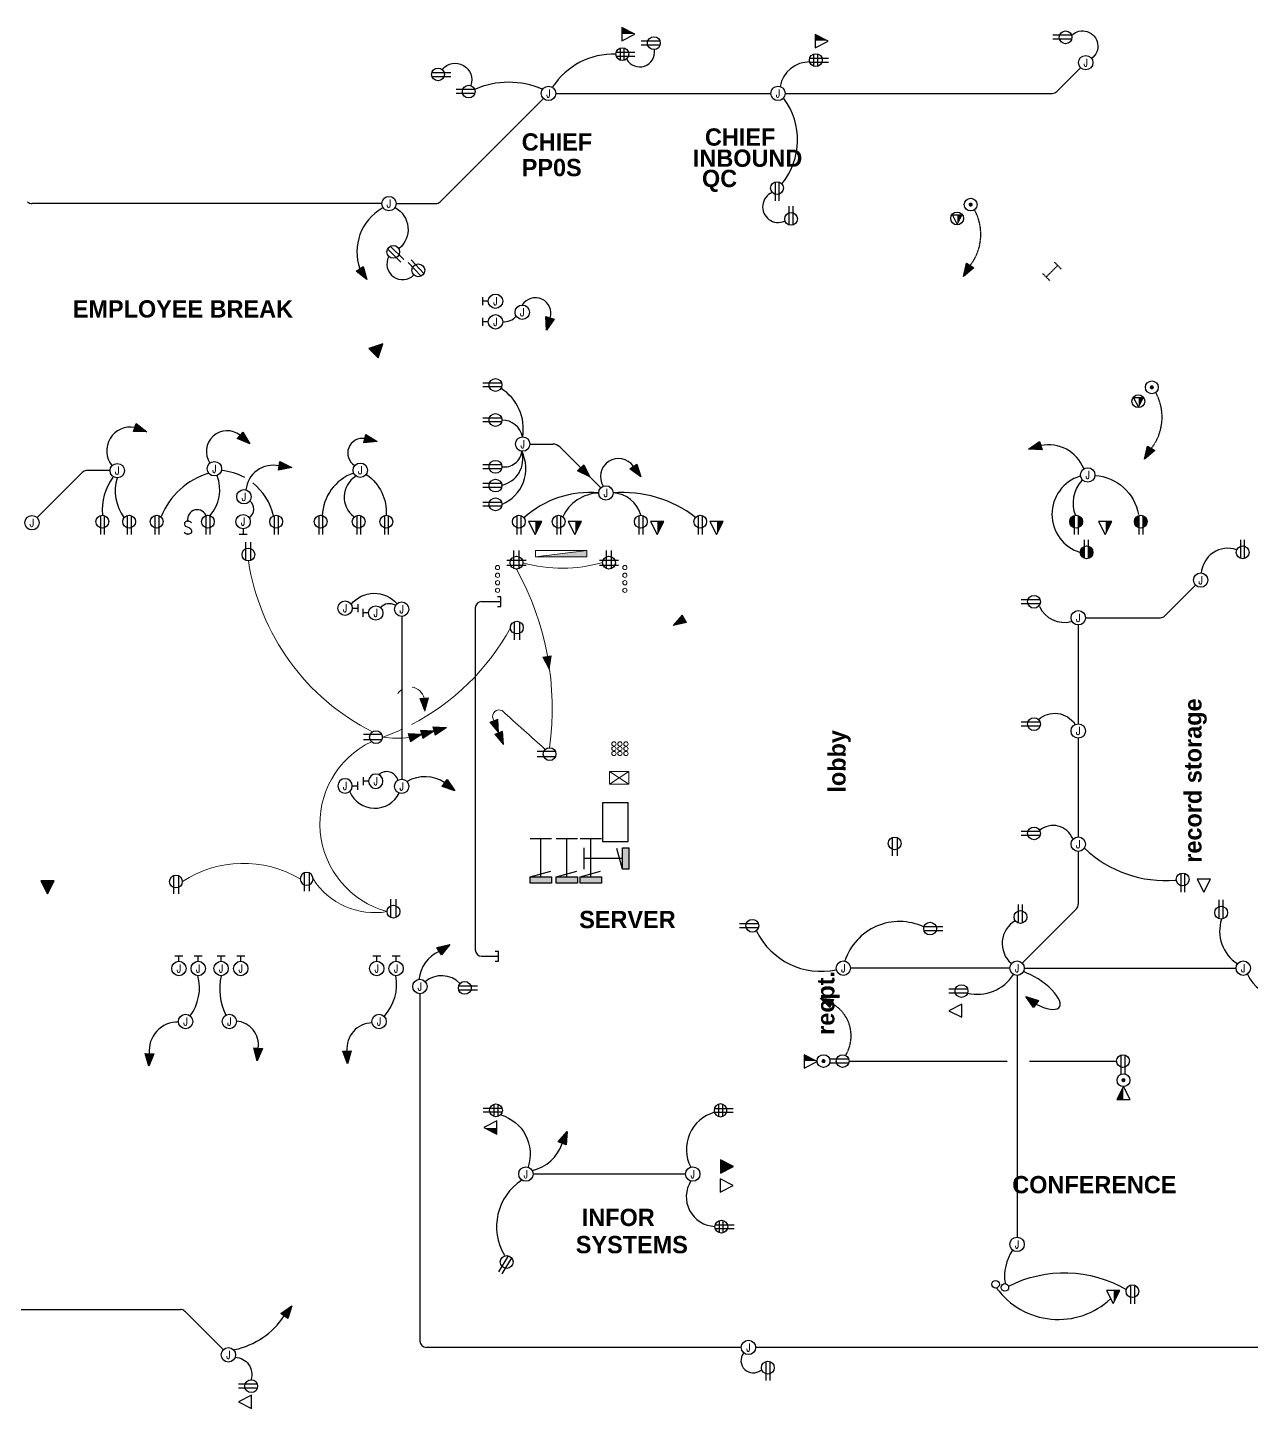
# Model space of a CAD drawing. Header units: inches. Extents: x 100 to 3150, y -1522 to 1528.
# Drawn here: x 932 to 2079, y 234 to 1528 of the extents above; entities that cross this region are included whole.
import ezdxf
from ezdxf.enums import TextEntityAlignment as Align

# ---------------------------------------------------------------- set-up
doc = ezdxf.new("R2010")
doc.units = ezdxf.units.IN
doc.header["$MEASUREMENT"] = 0
doc.linetypes.add('DASHED', pattern=[0.75, 0.5, -0.25])
for name, color, linetype, lineweight in [('E-COMM-CNTR', 4, 'Continuous', 25), ('E-COMM-EXST', 4, 'Continuous', 25), ('E-COMM-NEWW', 2, 'Continuous', 25), ('E-JBOX-TEXT', 33, 'Continuous', 25), ('E-LITE-CIRC-NEWW', 1, 'Continuous', 25), ('E-POWR-CIRC-EXST', 4, 'Continuous', 15), ('E-POWR-CIRC-NEWW', 10, 'Continuous', 30), ('E-POWR-DEVC-EXST', 4, 'Continuous', 25), ('E-POWR-DEVC-NEWW', 3, 'Continuous', 25), ('E-POWR-JBOX-NEWW', 5, 'Continuous', 25), ('E-POWR-PANL-EXST', 4, 'Continuous', 20), ('E-POWR-PANL-NEWW', 2, 'Continuous', 25), ('E-POWR-RECP-CNTR', 4, 'Continuous', 25), ('E-POWR-RECP-EXST', 4, 'Continuous', 25), ('E-POWR-RECP-NEWW', 6, 'Continuous', 25), ('E-POWR-SWCH-NEWW', 30, 'Continuous', 25)]:
    doc.layers.add(name, color=color, linetype=linetype, lineweight=lineweight)
doc.layers.add('E-POWR-CIRC-DASH-NEWW', color=10, linetype='DASHED')
doc.layers.add('SMLTENAN', color=8, linetype='Continuous')
doc.styles.add('Hand', font='cityb___.ttf')
doc.styles.get("Standard").update_dxf_attribs({"font": 'simplex.shx'})

# ---------------------------------------------------------------- blocks, each defined once
blk = doc.blocks.new('pwr-TDO01')
blk.add_lwpolyline([(0, 0), (0.064, 0.127), (-0.065, 0.127), (0, 0)])
at = {"layer": 'E-COMM-CNTR'}
blk.add_solid([(0.003, 0.127), (0.003, 0.006), (0.003, 0.127), (0.064, 0.127)], dxfattribs=at)
blk = doc.blocks.new('pwr-out2')
for p, q in [((-0.019, 0.184), (-0.019, 0)), ((0.019, 0.184), (0.019, 0))]:
    blk.add_line(p, q)
blk.add_circle((0, 0.124), 0.0625)
blk = doc.blocks.new('one-dot1')
blk.add_circle((-0.037, 0), 0.0371)
blk = doc.blocks.new('pwr-out4')
for p, q in [((-0.019, 0.064), (-0.019, 0)), ((0.019, 0.064), (0.019, 0))]:
    blk.add_line(p, q)
blk.add_circle((0, 0.124), 0.0625)
at = {"layer": 'E-POWR-RECP-CNTR'}
for p, q in [((-0.06, 0.143), (0.06, 0.143)), ((-0.019, 0.184), (-0.019, 0.064)), ((0.019, 0.184), (0.019, 0.064)), ((-0.06, 0.105), (0.06, 0.105))]:
    blk.add_line(p, q, dxfattribs=at)
blk = doc.blocks.new('pwr-Dat01')
blk.add_lwpolyline([(0, 0), (0.064, 0.127), (-0.065, 0.127), (0, 0)])
blk = doc.blocks.new('_2PLEX')
for p, q in [((-2.4, 17.1), (-2.4, 0)), ((2.4, 17.1), (2.4, 0))]:
    blk.add_line(p, q)
blk.add_circle((0, 11.6), 6)
blk = doc.blocks.new('pwr-Tel01')
blk.add_lwpolyline([(0, 0), (0.064, 0.127), (-0.065, 0.127), (0, 0)])
blk.add_solid([(-0.065, 0.127), (0, 0), (0.064, 0.127)])
blk = doc.blocks.new('pwr-COR02')
at = {"const_width": 0.0194}
blk.add_lwpolyline([(-0.01, 0, 1), (0.01, 0, 1)], format="xyb", close=True, dxfattribs=at)
blk.add_circle((0, 0), 0.0625)
blk = doc.blocks.new('Ltg-Jbx02')
for p, q in [((0.039, 0), (-0.039, 0)), ((0, 0.054), (0, 0))]:
    blk.add_line(p, q)
blk.add_circle((0, 0.124), 0.0703)
at = {"layer": 'E-JBOX-TEXT', "width": 0.8}
blk.add_attdef('J', text='', height=0.0781, dxfattribs=at).set_placement((0, 0.124), align=Align.MIDDLE)
blk = doc.blocks.new('Ltg-Ckt22')
for p, q in [((0, 0.042), (0.125, 0)), ((0, -0.042), (0, 0.042)), ((0.125, 0), (0, -0.042)), ((0.125, 0.042), (0.25, 0)), ((0.125, -0.042), (0.125, 0.042)), ((0.25, 0), (0.125, -0.042)), ((0.25, -0.042), (0.25, 0.042)), ((0.25, 0.042), (0.375, 0)), ((0.375, 0), (0.25, -0.042))]:
    blk.add_line(p, q)
for points in [[(0.125, 0), (0, 0.042), (0, -0.042)], [(0.25, 0), (0.125, 0.042), (0.125, -0.042)], [(0.375, 0), (0.25, 0.042), (0.25, -0.042)]]:
    blk.add_solid(points)
blk = doc.blocks.new('_JBOX')
blk.add_circle((0, 0), 0.0703)
at = {"layer": 'E-JBOX-TEXT', "width": 0.8}
blk.add_text('J', height=0.0781, dxfattribs=at).set_placement((0, 0), align=Align.MIDDLE)
blk = doc.blocks.new('Ltg-Ckt20')
for p, q in [((0, 0.042), (0.125, 0)), ((0, -0.042), (0, 0.042)), ((0.125, 0), (0, -0.042))]:
    blk.add_line(p, q)
blk.add_solid([(0.125, 0), (0, 0.042), (0, -0.042)])
blk = doc.blocks.new('AH')
for p, q in [((0, 0), (6, 2)), ((6, -2), (0, 0)), ((6, 2), (6, -2))]:
    blk.add_line(p, q)
blk.add_solid([(0, 0), (6, -2), (6, 2)])
blk = doc.blocks.new('pwr-swt01')
at = {"flags": 128}
blk.add_lwpolyline([(0.034, 0.108), (0.025, 0.12), (0.01, 0.126), (-0.009, 0.126), (-0.023, 0.12), (-0.033, 0.108), (-0.033, 0.096), (-0.028, 0.084), (-0.023, 0.078), (-0.014, 0.072), (0.015, 0.06), (0.025, 0.054), (0.03, 0.048), (0.034, 0.036), (0.034, 0.018), (0.025, 0.006), (0.01, 0), (-0.009, 0), (-0.023, 0.006), (-0.033, 0.018), (-0.033, 0.018)], dxfattribs=at)
for p in [(0.001, 0.126), (0.001, 0)]:
    blk.add_point(p)
blk = doc.blocks.new('pwr-pnl04')
blk.add_line((0, 0), (48, 6))
blk.add_lwpolyline([(0, 0), (48, 0), (48, 6), (0, 6)], close=True)
blk.add_solid([(48, 6), (0, 0), (48, 6), (48, 0)])
blk = doc.blocks.new('_4PLEX')
at = {"linetype": 'Continuous'}
for p, q in [((9, 14), (-9, 14)), ((9, 9.2), (-9, 9.2))]:
    blk.add_line(p, q, dxfattribs=at)
for p, q in [((-2.4, 17.1), (-2.4, 0)), ((2.4, 17.1), (2.4, 0))]:
    blk.add_line(p, q)
blk.add_circle((0, 11.6), 6)
blk = doc.blocks.new('pwr-TDO03')
blk.add_lwpolyline([(0.001, -0.058), (0.046, 0.033), (-0.046, 0.033), (0.001, -0.058)])
blk.add_circle((0, 0), 0.0625)
at = {"layer": 'E-COMM-CNTR'}
blk.add_solid([(0.003, 0.033), (0.003, -0.053), (0.003, 0.033), (0.046, 0.033)], dxfattribs=at)
blk = doc.blocks.new('pwr-pnl01')
blk.add_lwpolyline([(0, 6), (20, 6), (20, 0), (0, 0), (0, 6), (19.3, 11.2)])
blk.add_solid([(0, 6), (0, 0), (20, 6), (20, 0)])
at = {"layer": 'DEFPOINTS'}
for p, q in [((0, 42), (20, 42)), ((10, 6), (10, 42))]:
    blk.add_line(p, q, dxfattribs=at)
blk = doc.blocks.new('*X23')
at = {"color": 0}
for p, q in [((3.115, 8.402), (3.115, 8.519)), ((3.12, 8.405), (3.12, 8.517)), ((3.125, 8.407), (3.125, 8.514)), ((3.13, 8.411), (3.13, 8.511)), ((3.135, 8.415), (3.135, 8.506)), ((3.14, 8.42), (3.14, 8.501)), ((3.145, 8.427), (3.145, 8.495)), ((3.15, 8.436), (3.15, 8.485))]:
    blk.add_line(p, q, dxfattribs=at)
blk = doc.blocks.new('pwr-out14')
for p, q in [((-0.019, 0.064), (-0.019, 0)), ((0.019, 0.064), (0.019, 0))]:
    blk.add_line(p, q)
blk.add_circle((0, 0.124), 0.0625)
at = {"layer": 'E-POWR-RECP-CNTR'}
for p, q in [((-0.019, 0.184), (-0.019, 0.064)), ((0.019, 0.184), (0.019, 0.064))]:
    blk.add_line(p, q, dxfattribs=at)
at = {"layer": 'E-POWR-RECP-CNTR', "xscale": -1}
blk.add_blockref('*X23', (3.092, -8.337), dxfattribs=at)
at = {"layer": 'E-POWR-RECP-CNTR'}
blk.add_blockref('*X23', (-3.092, -8.337), dxfattribs=at)
blk = doc.blocks.new('one-bkt2')
blk.add_lwpolyline([(0.032, 0.047), (0, 0.047), (0, -0.047), (0.032, -0.047)])

msp = doc.modelspace()

# ---------------------------------------------------------------- linework, layer by layer
at = {"layer": 'E-POWR-CIRC-DASH-NEWW'}
for p, q in [((1894.4, 1308.6), (1901, 1302)), ((1883.6, 1297.8), (1890.2, 1291.2)), ((1886.9, 1294.5), (1897.7, 1305.3)), ((1702, 559.6), (1850.6, 559.6)), ((1871.2, 559.6), (1952.9, 559.6))]:
    msp.add_line(p, q, dxfattribs=at)
for centre, radius, start, end in [((1777.9, 1334.5), 47.7, 322.2274, 28.5473), ((1947.9, 1163.2), 47.7, 322.2274, 28.5473), ((1669.5, 583.2), 34.5, 328.4788, 61.7653)]:
    msp.add_arc(centre, radius, start, end, dxfattribs=at)
at = {"layer": 'E-POWR-CIRC-EXST'}
msp.add_line((1368.2, 880.4, 0), (1378, 856.3), dxfattribs=at)
for centre, radius, start, end in [((1352.8, 1061.3, 0), 216.5, 188.7211, 243.1527), ((1433.1, 1158.4, 0), 136.8, 254.3417, 286.0368), ((1152.8, 890.2, 0), 270.9, 352.1674, 28.7958), ((1190.3, 1071.4, 0), 221.1, 297.3022, 331.4682), ((1290.3, 896.6), 13.6, 124.1065, 147.4293), ((1290.3, 896.6), 13.6, 13.431, 81.7511), ((1373.8, 882.7, 0), 6.08, 60.5678, 202.2882), ((2979.7, 2631.4, 0), 2368.2, 227.4042, 228.7173), ((1190.3, 1071.4, 0), 221.1, 289.5803, 294.7102), ((1291.1, 782.1, 0), 85.3, 115.671, 254.868), ((1278.3, 950.2, 0), 88.1, 260.9008, 277.3891), ((1134.2, 639.7, 0), 105.2, 59.5925, 123.0574), ((1257.3, 767.4, 0), 68.7, 212.5738, 279.6409)]:
    msp.add_arc(centre, radius, start, end, dxfattribs=at)
at = {"layer": 'E-POWR-CIRC-NEWW'}
for p, q in [((1919.2, 1490.6), (1896.9, 1468.3)), ((1426.9, 1466.6), (1628.6, 1466.6)), ((1642.1, 1466.6), (1892.6, 1466.6)), ((1415.4, 1461.8), (1318.7, 1365.1)), ((1263.9, 1363.3), (935.9, 1363.3)), ((1277.4, 1363.3), (1314.4, 1363.3)), ((1402.7, 1137.9), (1424.4, 1137.9)), ((1469.2, 1096.8), (1430.8, 1135.2)), ((940.6, 1069), (982.8, 1111.2)), ((1009.1, 1113), (987, 1113)), ((2027, 1005.6), (1998.3, 976.9)), ((1351.5, 984.3), (1351.5, 663.9)), ((1357.5, 990.3), (1375.4, 990.3)), ((1282.5, 976.5), (1282.5, 824.3)), ((1923.8, 975.1), (1994, 975.1)), ((1917, 968.4), (1917, 875.8)), ((1917, 862.3), (1917, 769.7)), ((1917, 756.2), (1917, 706.6)), ((1864.4, 651.5), (1915.3, 702.4)), ((1357.5, 657.9), (1373.4, 657.9)), ((1852.9, 646.7), (1703.5, 646.7)), ((1859.6, 640), (1859.6, 394.6)), ((1866.4, 646.7), (2065, 646.7)), ((1299.6, 622.7), (1299.6, 297.2)), ((1548.7, 453.7), (1405.8, 453.7)), ((714.8, 326.8), (1075, 326.8)), ((1115.3, 289.1), (1079.3, 325.1)), ((1601, 291.2), (1305.6, 291.2)), ((2100.9, 291.2), (1614.5, 291.2))]:
    msp.add_line(p, q, dxfattribs=at)
for points in [[(1910.9, 1521, -1.080039), (1929.5, 1499.3, -1.025367)], [(1483.4, 1503.3, 0.263375), (1424.1, 1472.6, 0.263375)], [(1493.6, 1498.4, 0.821146), (1519.6, 1507.3, 0.821146)], [(1665.2, 1496.1, 0.365413), (1637.4, 1473.2, 0.365413)], [(1414.4, 1470.5, 0.208754), (1350.9, 1470.3, 0.220589)], [(1639, 1381.8, 0.34314), (1641, 1461.8, 0.34314)], [(1629.9, 1373.7, 1.010214), (1641.6, 1346.9, 1.010214)], [(1276.3, 1359.6, -0.528604), (1280.1, 1321.1, -0.528604)], [(1270.4, 1313.6, 0.871784), (1294, 1296.5, 0.871784)], [(1135.3, 1106.5, 0.105267), (1113.6, 1113)], [(1011.7, 1106.9, 0.188875), (1002, 1071.4, 0.033544)], [(1015.8, 1106.1, 0.243438), (1022.1, 1069.2, 0.243438)], [(1101.7, 1110.5, 0.232401), (1057, 1069.9, 0.232401)], [(1102.7, 1070.6, 0.286478), (1109.4, 1108.2, 0.286478)], [(1162.2, 1070.6, 0.172868), (1142.8, 1101.5, 0.172868)], [(1237.3, 1110.8, 0.30598), (1208, 1070.6, 0.30598)], [(1239.2, 1107.6, 0.521086), (1237.6, 1070, 0.521086)], [(1249.9, 1109.2, -0.259414), (1267.9, 1071.3, -0.259414)], [(1920.3, 1103.8, 0.287027), (1914.3, 1070.9, 0.287027)], [(1932.7, 1108.6, -0.346837), (1973.4, 1071.8, -0.346837)], [(2065.4, 1038.8, 0.50124), (2032.4, 1016.7, 0.50124)], [(1235, 987.7, -0.464921), (1278, 988.4, -0.464921)], [(1276.7, 986.9, 0.344885), (1262.7, 984.6, 0.344885)], [(1880.6, 985.6, 0.358179), (1910.5, 971.5, 0.358179)], [(1879.7, 879.8, -0.453379), (1913.9, 875.5, -0.453379)], [(1278.9, 822.9, 0.568093), (1261.1, 828, 0.568093)], [(1233.8, 812, 0.632342), (1280.2, 810.6, 0.632342)], [(1911.8, 768.1, 0.505997), (1880.6, 775.8, 0.505997)], [(1922.9, 759.1, 0.214857), (2008.1, 729.2, 0.214857)], [(1772, 685.4, 0.447476), (1698.1, 653.5, 0.447476)], [(1857.9, 691, 0.518607), (1854.1, 651.3, 0.518607)], [(2051.3, 692.7, 0.336858), (2066.2, 650.8, 0.336858)], [(1615.4, 681.3, 0.34363), (1689.9, 645.2, 0.35309)], [(1337.2, 632.3, 0.396764), (1304.6, 633.9, 0.39719)], [(1813, 623.3, 0.31889), (1856.3, 640.9, 0.31889)], [(2075.8, 641.2, 0.31881), (2105.7, 621.2, 0.31881)], [(1375.5, 509.1, -0.428834), (1401, 460.4, -0.428406)], [(1575.9, 511.6, 0.476189), (1553.6, 460.2, 0.476189)], [(1395.2, 447.9, 0.407554), (1379, 377.6, 0.417081)], [(1553.8, 447.3, 0.582147), (1576.1, 404.7, 0.582147)], [(1855.4, 382.3, 0.18372), (1848.3, 351.3, 0.18372)], [(1851.8, 348.7, -0.254844), (1962, 345.5, -0.259027)], [(1840.4, 346.9, 0.451481), (1947.3, 336.8, 0.622221)], [(1603, 285.7, 0.890261), (1619.3, 270, 0.890261)], [(1126.5, 282, -0.485487), (1141.4, 261.2, -0.485487)]]:
    msp.add_lwpolyline(points, format="xyb", dxfattribs=at)
at = {"layer": 'E-POWR-CIRC-NEWW', "elevation": 0}
for points in [[(1320.7, 1489.4, -0.821338), (1347.5, 1474.2, -0.821338)], [(1099.5, 1069.9, 0.943503), (1081.8, 1065.7, 1.871641)]]:
    msp.add_lwpolyline(points, format="xyb", dxfattribs=at)
at = {"layer": 'E-POWR-CIRC-NEWW'}
for centre, radius, start, end in [((1892.6, 1472.6), 6, 270, 315), ((935.9, 1369.3), 6, 225, 270), ((1287.9, 1317.9), 47.4, 120.1461, 199.3879), ((1314.4, 1369.3), 6, 270, 315), ((1407.9, 1260.6), 14.5, 342.2672, 148.0833), ((1378.1, 1268.2), 15.7, 266.6981, 318.8459), ((1351.4, 1152), 45.2, 350.583, 57.6448), ((1028.1, 1131.6), 22.2, 79.0621, 218.685), ((1376.6, 1140.7), 19.7, 11.3062, 90.453), ((1118.9, 1130.9), 19.5, 51.5688, 213.7086), ((1245.6, 1129.5), 13.7, 80.1166, 237.7915), ((1370.5, 1124.3), 25.7, 282.6201, 15.4285), ((1378.8, 1133), 16.5, 261.6852, 353.6986), ((1362.7, 1115), 36.3, 292.231, 26.3949), ((1424.4, 1128.9), 9, 45, 90), ((1889, 1101.3), 35.9, 22.5529, 101.4496), ((1162, 1092.4), 25.7, 77.3368, 174.2883), ((1485.8, 1107.5), 16.9, 34.0747, 212.5367), ((987, 1107), 6, 90, 135), ((1929.6, 1072.1), 37.3, 107.1116, 253.1981), ((1458.6, 1001), 91.5, 84.6128, 132.1993), ((1468.4, 1053.6), 38.4, 91.8082, 155.1698), ((1490.4, 982.6), 109.9, 52.0015, 95.0368), ((1479.8, 1064.3), 27.8, 14.4385, 88.16), ((1134, 1077.1), 9.8, 303.7028, 50.9477), ((1357.5, 984.3), 6, 90, 180), ((1994, 981.1), 6, 270, 315), ((1304.2, 793.5), 32.7, 55.1906, 120.4618), ((1911, 706.6), 6, 315, 0), ((1331.2, 632.7), 32.7, 114.5096, 174.0118), ((1357.5, 663.9), 6, 180, 270), ((1049, 628.4), 43.9, 323.0333, 14.9009), ((1167.4, 627.6), 55.6, 167.4798, 206.7031), ((1234.1, 631.4), 43.7, 316.8187, 10.8588), ((1072.5, 569.4), 26.8, 88.6029, 185.7688), ((1125.6, 574.6), 22.6, 352.6195, 84.8897), ((1255.4, 571.2), 24.3, 91.7149, 185.3301), ((1397.1, 494.1), 37.8, 282.1214, 342.032), ((1075, 320.8), 6, 45, 90), ((1110.5, 361.9), 74.3, 281.9347, 326.3139), ((1305.6, 297.2), 6, 180, 270)]:
    msp.add_arc(centre, radius, start, end, dxfattribs=at)
msp.add_ellipse((1875.4, 626.5), major_axis=(-23.9, 16.3), ratio=0.367461, start_param=1.896982, end_param=5.371374, dxfattribs=at)
at = {"layer": 'E-POWR-DEVC-EXST'}
msp.add_lwpolyline([(1470.9, 765.5), (1494.9, 765.5), (1494.9, 801.5), (1470.9, 801.5)], close=True, dxfattribs=at)
at = {"layer": 'E-POWR-PANL-EXST'}
for p, q in [((1477.5, 831), (1495.5, 819)), ((1477.5, 819), (1495.5, 831))]:
    msp.add_line(p, q, dxfattribs=at)
msp.add_lwpolyline([(1495.5, 819), (1495.5, 831), (1477.5, 831), (1477.5, 819)], close=True, dxfattribs=at)
for centre in [(1372.4, 1022.2), (1491.8, 1022.2), (1372.4, 1015), (1372.4, 1007.9), (1491.8, 1015), (1491.8, 1007.9), (1372.4, 1000.8), (1491.8, 1000.8), (1481.5, 856.9, 0), (1481.5, 852.4, 0), (1487.2, 856.9, 0), (1487.2, 852.4, 0), (1492.8, 856.9, 0), (1492.8, 852.4, 0), (1481.5, 847.9, 0), (1487.2, 847.9, 0), (1492.8, 847.9, 0)]:
    msp.add_circle(centre, 2, dxfattribs=at)

# ---------------------------------------------------------------- block references
at = {"layer": 'E-COMM-EXST', "xscale": 95.99999999999974, "yscale": 96.00000000000045, "zscale": 96, "rotation": 0.06355149033119581}
msp.add_blockref('pwr-Tel01', (950.5, 716.3, 0), dxfattribs=at)
at = {"layer": 'E-COMM-NEWW', "yscale": 96, "zscale": 96}
for name, p, xscale, rotation in [('pwr-TDO01', (1501.3, 1522.1), 96, 90), ('pwr-TDO01', (1682.5, 1515.6), 96, 90), ('pwr-Tel01', (1264.7, 1231.9), 96.00000000000065, 134.9999161627803), ('pwr-Dat01', (1795.6, 606.8), 96, 270), ('pwr-TDO01', (1672.1, 559.3), 96, 90), ('pwr-TDO01', (1959.4, 535.7), 96, 180), ('pwr-TDO01', (1359.4, 497.3), 96, 270), ('pwr-Tel01', (1593.8, 460.9), 96, 90), ('pwr-Dat01', (1593.4, 443.1), 96, 90), ('pwr-Dat01', (1129.5, 240.2), 96, 270)]:
    msp.add_blockref(name, p, dxfattribs=dict(at, xscale=xscale, rotation=rotation))
at = {"layer": 'E-COMM-NEWW', "xscale": 96, "yscale": 96, "zscale": 96}
for name, p in [('pwr-TDO03', (1803.4, 1349.4, 0)), ('pwr-TDO03', (1973.3, 1178.1, 0)), ('pwr-TDO01', (1407.7, 1053.3)), ('pwr-TDO01', (1445, 1053.3)), ('pwr-TDO01', (1522.1, 1053.3)), ('pwr-TDO01', (1577.8, 1053.3)), ('pwr-TDO01', (1942.3, 1053.3)), ('pwr-Dat01', (2034.8, 717.9)), ('pwr-Dat01', (1949.8, 332.4, 0)), ('pwr-TDO01', (1949.8, 332.4, 0))]:
    msp.add_blockref(name, p, dxfattribs=at)
at = {"layer": 'E-LITE-CIRC-NEWW', "xscale": 96, "yscale": 96, "zscale": 96}
for p in [(1843, 350.4), (1851.7, 347.5)]:
    msp.add_blockref('one-dot1', p, dxfattribs=at)
at = {"layer": 'E-POWR-CIRC-EXST'}
for name, p, xscale, yscale, zscale, rotation in [('Ltg-Ckt20', (1547.5, 974, 0), 96.00000000000017, 96.00000000000018, 96, 210.8195947559848), ('AH', (1420.8, 926.9, 0), 1.999999999999839, 2.000000000000016, 2, 99.28807670103727), ('Ltg-Ckt20', (1303.5, 899.7), 96.0000000000001, 96.00000000000045, 96, 273.7959516959163), ('AH', (1373.4, 867.6), 2.000000000000346, 2.000000000000016, 2, 112.2173670762148), ('Ltg-Ckt22', (1289.7, 862.8, 0), 96, 96, 96, 15.24717191836322), ('AH', (1378, 856.3), 1.999999999999722, 2.000000000000016, 2, 112.2947714128485)]:
    msp.add_blockref(name, p, dxfattribs=dict(at, xscale=xscale, yscale=yscale, zscale=zscale, rotation=rotation))
at = {"layer": 'E-POWR-CIRC-NEWW', "zscale": 96}
for name, p, xscale, yscale, rotation in [('Ltg-Ckt20', (1815.6, 1305.3), 96, 96, 238.4845643242009), ('Ltg-Ckt20', (1243.1, 1302.1), 96, 96, 303.7016406003679), ('Ltg-Ckt20', (1421.6, 1256.2), 96, 96, 253.6049105447309), ('Ltg-Ckt20', (1032.3, 1153.4), 96, 96, 340.8287773293825), ('Ltg-Ckt20', (1131, 1146.1), 96, 96, 318.3788375711106), ('Ltg-Ckt20', (1247.9, 1143), 96, 96, 347.7800756475141), ('Ltg-Ckt20', (1881.9, 1136.4), 96, 96, 195.7741811372727), ('Ltg-Ckt20', (1985.5, 1134), 96, 96, 238.4845643242009), ('Ltg-Ckt20', (1167.6, 1117.5), 96, 96, 352.6970982529127), ('Ltg-Ckt20', (1450.4, 1115.7), 96.00000000000045, 96.00000000000045, 315.0000000000002), ('Ltg-Ckt20', (1499.8, 1116.9), 96, 96, 305.0026693539645), ('one-bkt2', (1375.4, 990.3), 96, 96, 180), ('Ltg-Ckt20', (1322.8, 820.3), 96, 96, 322.1372060097952), ('Ltg-Ckt20', (1317.6, 662.5), 96, 96, 31.59633222589144), ('one-bkt2', (1373.4, 657.9), 96, 96, 180), ('Ltg-Ckt20', (1685.8, 613.6), 96, 96, 155.9338527703572), ('Ltg-Ckt20', (1877.4, 613), 96.00000000000043, 96.00000000000006, 143.1803004381257), ('Ltg-Ckt20', (1148, 571.7), 96, 96, 265.5995683999808), ('Ltg-Ckt20', (1045.9, 566.7), 96, 96, 267.8780682184862), ('Ltg-Ckt20', (1231.2, 569), 96, 96, 272.4905215707649), ('Ltg-Ckt20', (1433.1, 482.5), 96, 96, 67.61101185000531), ('Ltg-Ckt20', (1172.4, 320.6), 96, 96, 53.73416982580286)]:
    msp.add_blockref(name, p, dxfattribs=dict(at, xscale=xscale, yscale=yscale, rotation=rotation))
at = {"layer": 'E-POWR-DEVC-NEWW', "xscale": 96, "yscale": 96, "zscale": 96}
for p in [(1816.1, 1362.4, 0), (1986, 1191.1, 0), (1678.1, 559.6), (1959.4, 541.7)]:
    msp.add_blockref('pwr-COR02', p, dxfattribs=at)
at = {"layer": 'E-POWR-JBOX-NEWW', "xscale": 96, "zscale": 96}
for p, yscale in [((1924, 1495.4), 96), ((1420.2, 1466.6), 96), ((1635.4, 1466.6), 96), ((1270.6, 1363.3), 96), ((1395.6, 1261.5), 96), ((1396, 1137.9), 96), ((1015.8, 1113), 96), ((1106.9, 1114.8), 96), ((1243.7, 1113.4), 96), ((1925.9, 1109), 96), ((1134.6, 1088.5), 96), ((1474, 1092.1), 96), ((935.8, 1064.2), 96), ((2031.8, 1010.4), 96), ((1282.5, 983.2), 96), ((1917, 975.1), 96), ((1917, 869), 96), ((1282.5, 817.1), 96), ((1917, 762.9), 96), ((1696.7, 646.7), 96), ((1859.6, 646.7), 96), ((2071.7, 646.7), 96), ((1299.6, 629.5), 96), ((1079.9, 596.7), 96), ((1120.9, 596.7), 96), ((1261.3, 596.7), 96), ((1399, 453.7), 96), ((1555.5, 453.7), 96), ((1859.6, 387.8), 96), ((1607.7, 291.2), 96), ((1120, 284.3), 95.99999999999977)]:
    msp.add_blockref('_JBOX', p, dxfattribs=dict(at, yscale=yscale))
at = {"layer": 'E-POWR-JBOX-NEWW'}
ref = msp.add_blockref('Ltg-Jbx02', (1358.6, 1271.8), dxfattribs=dict(at, xscale=96, yscale=96, zscale=96, rotation=270))
ref.add_attrib('J', 'J', dxfattribs={"layer": 'E-JBOX-TEXT', "height": 7.5, "width": 0.8}).set_placement((1370.5, 1271.8), align=Align.MIDDLE)
ref = msp.add_blockref('Ltg-Jbx02', (1358.6, 1252.5), dxfattribs=dict(at, xscale=96, yscale=96, zscale=96, rotation=270))
ref.add_attrib('J', 'J', dxfattribs={"layer": 'E-JBOX-TEXT', "height": 7.5, "width": 0.8}).set_placement((1370.5, 1252.5), align=Align.MIDDLE)
at = {"layer": 'E-POWR-JBOX-NEWW', "xscale": 96, "yscale": 96, "zscale": 96}
msp.add_blockref('Ltg-Jbx02', (1133.8, 1053.3), dxfattribs=at).add_auto_attribs({'J': 'J'})
at = {"layer": 'E-POWR-JBOX-NEWW'}
ref = msp.add_blockref('Ltg-Jbx02', (1241.3, 984.1, 0), dxfattribs=dict(at, xscale=96, yscale=96, zscale=96, rotation=90))
ref.add_attrib('J', 'J', dxfattribs={"layer": 'E-JBOX-TEXT', "height": 7.5, "width": 0.8}).set_placement((1229.4, 984.1, 0), align=Align.MIDDLE)
ref = msp.add_blockref('Ltg-Jbx02', (1246.3, 979.6, 0), dxfattribs=dict(at, xscale=96, yscale=96, zscale=96, rotation=270))
ref.add_attrib('J', 'J', dxfattribs={"layer": 'E-JBOX-TEXT', "height": 7.5, "width": 0.8}).set_placement((1258.2, 979.6, 0), align=Align.MIDDLE)
ref = msp.add_blockref('Ltg-Jbx02', (1246.3, 821.9, 0), dxfattribs=dict(at, xscale=-96, yscale=96, zscale=96, rotation=270))
ref.add_attrib('J', 'J', dxfattribs={"layer": 'E-JBOX-TEXT', "height": 7.5, "width": 0.8}).set_placement((1258.2, 821.9, 0), align=Align.MIDDLE)
ref = msp.add_blockref('Ltg-Jbx02', (1241.3, 817.5, 0), dxfattribs=dict(at, xscale=-96, yscale=96, zscale=96, rotation=90))
ref.add_attrib('J', 'J', dxfattribs={"layer": 'E-JBOX-TEXT', "height": 7.5, "width": 0.8}).set_placement((1229.4, 817.5, 0), align=Align.MIDDLE)
ref = msp.add_blockref('Ltg-Jbx02', (1073.6, 658.3), dxfattribs=dict(at, xscale=96, yscale=96, zscale=96, rotation=180))
ref.add_attrib('J', 'J', dxfattribs={"layer": 'E-JBOX-TEXT', "height": 7.5, "width": 0.8}).set_placement((1073.6, 646.4), align=Align.MIDDLE)
ref = msp.add_blockref('Ltg-Jbx02', (1091.7, 658.3), dxfattribs=dict(at, xscale=96, yscale=96, zscale=96, rotation=180))
ref.add_attrib('J', 'J', dxfattribs={"layer": 'E-JBOX-TEXT', "height": 7.5, "width": 0.8}).set_placement((1091.7, 646.4), align=Align.MIDDLE)
ref = msp.add_blockref('Ltg-Jbx02', (1113.2, 658.3), dxfattribs=dict(at, xscale=96, yscale=96, zscale=96, rotation=180))
ref.add_attrib('J', 'J', dxfattribs={"layer": 'E-JBOX-TEXT', "height": 7.5, "width": 0.8}).set_placement((1113.2, 646.4), align=Align.MIDDLE)
ref = msp.add_blockref('Ltg-Jbx02', (1131.6, 658.3), dxfattribs=dict(at, xscale=96, yscale=96, zscale=96, rotation=180))
ref.add_attrib('J', 'J', dxfattribs={"layer": 'E-JBOX-TEXT', "height": 7.5, "width": 0.8}).set_placement((1131.6, 646.4), align=Align.MIDDLE)
ref = msp.add_blockref('Ltg-Jbx02', (1259.1, 658.3), dxfattribs=dict(at, xscale=96, yscale=96, zscale=96, rotation=180))
ref.add_attrib('J', 'J', dxfattribs={"layer": 'E-JBOX-TEXT', "height": 7.5, "width": 0.8}).set_placement((1259.1, 646.4), align=Align.MIDDLE)
ref = msp.add_blockref('Ltg-Jbx02', (1277.3, 658.3), dxfattribs=dict(at, xscale=96, yscale=96, zscale=96, rotation=180))
ref.add_attrib('J', 'J', dxfattribs={"layer": 'E-JBOX-TEXT', "height": 7.5, "width": 0.8}).set_placement((1277.3, 646.4), align=Align.MIDDLE)
at = {"layer": 'E-POWR-PANL-EXST'}
msp.add_blockref('pwr-pnl04', (1408.1, 1032.3, 0), dxfattribs=at)
at = {"layer": 'E-POWR-PANL-NEWW'}
for p in [(1403, 726.3), (1427.4, 726.3), (1449.8, 726.3)]:
    msp.add_blockref('pwr-pnl01', p, dxfattribs=at)
at = {"layer": 'E-POWR-PANL-NEWW', "rotation": 90}
msp.add_blockref('pwr-pnl01', (1495.6, 739.4), dxfattribs=at)
at = {"layer": 'E-POWR-RECP-EXST'}
for name, p, rotation in [('_2PLEX', (1138.8, 1046, 0), 179.9999562610886), ('_4PLEX', (1390.2, 1038.3, 0), 180), ('_4PLEX', (1476.9, 1038.3, 0), 180), ('_2PLEX', (1246.8, 863.2, 0), 270), ('_2PLEX', (1409.6, 847.3, 0), 270), ('_2PLEX', (1274.8, 711.3, 0), 180)]:
    msp.add_blockref(name, p, dxfattribs=dict(at, rotation=rotation))
for p in [(1390.5, 954.3, 0), (1744.8, 752, 0), (1070.8, 716.3, 0)]:
    msp.add_blockref('_2PLEX', p, dxfattribs=at)
at = {"layer": 'E-POWR-RECP-EXST', "xscale": -1, "rotation": 4.373891145270647e-05}
msp.add_blockref('_2PLEX', (1193.4, 718.8, 0), dxfattribs=at)
at = {"layer": 'E-POWR-RECP-NEWW', "zscale": 96}
for name, p, xscale, yscale, rotation in [('pwr-out2', (1507.1, 1513.7, 0), 96, 96, 270), ('pwr-out2', (1893.2, 1519.2), 96, 96, 270), ('pwr-out4', (1501.3, 1503.4), 96, 96, 90), ('pwr-out4', (1682.8, 1497.8), 96, 96, 90), ('pwr-out2', (1328.5, 1484.4), 96, 96, 90), ('pwr-out2', (1333.5, 1468.3), 96, 96, 270), ('pwr-out2', (1647.7, 1360.9), 96, 96, 180), ('pwr-out2', (1283.1, 1309.7), 96.00000000000071, 96.00000000000007, 45.41896709050928), ('pwr-out2', (1290, 1309.5), 95.99999999999976, 95.99999999999947, 223.0257743011179), ('pwr-out2', (1358.6, 1193.3), 96, 96, 270), ('pwr-out2', (1358.6, 1160.5), 96, 96, 270), ('pwr-out2', (1358.6, 1116.6), 96, 96, 270), ('pwr-out2', (1358.6, 1099), 96, 96, 270), ('pwr-out2', (1358.6, 1081.4), 96, 96, 270), ('pwr-out14', (1924.8, 1048.3), 96, 96, 180), ('pwr-out2', (2071.2, 1048.3, 0), 96, 96, 180), ('pwr-out2', (1863.6, 990.1), 96, 96, 270), ('pwr-out2', (1863.6, 875.4, 0), 96, 96, 270), ('pwr-out2', (1863.6, 773), 96, 96, 270), ('pwr-out2', (1862.8, 706.5, 0), 96, 96, 180), ('pwr-out2', (2051, 710.6, 0), 96, 96, 180), ('pwr-out2', (1599.4, 686.4), 96, 96, 270), ('pwr-out2', (1790, 683.8, 0), 96, 96, 90), ('pwr-out2', (1353.6, 628.2), 96, 96, 90), ('pwr-out2', (1795.6, 625.2, 0), 96, 96, 270), ('pwr-out2', (1684.1, 559.6), 96, 96, 270), ('pwr-out4', (1359, 513.4), 96, 96, 270), ('pwr-out4', (1593.4, 513.4, 0), -96, 96, 90), ('pwr-out4', (1594.2, 404.4, 0), 96, 96, 90), ('pwr-out2', (1374.9, 361.1), 96.00000000000007, 95.99999999999976, 329.2311648346416), ('pwr-out2', (1129.5, 254.9), 96, 96, 270)]:
    msp.add_blockref(name, p, dxfattribs=dict(at, xscale=xscale, yscale=yscale, rotation=rotation))
at = {"layer": 'E-POWR-RECP-NEWW', "xscale": 96, "zscale": 96}
for name, p, yscale in [('pwr-out2', (1634.5, 1365.9), 96), ('pwr-out2', (1001.8, 1053.3, 0), 96), ('pwr-out2', (1026.9, 1053.3, 0), 96), ('pwr-out2', (1052.8, 1053.3, 0), 96), ('pwr-out2', (1100.8, 1053.3, 0), 96), ('pwr-out2', (1164.8, 1053.3, 0), 96), ('pwr-out2', (1206.5, 1053.3, 0), 96), ('pwr-out2', (1242.2, 1053.3, 0), 96), ('pwr-out2', (1268.1, 1053.3, 0), 96), ('pwr-out2', (1392.4, 1053.3), 96), ('pwr-out2', (1429.7, 1053.3), 96), ('pwr-out2', (1506.8, 1053.3), 96), ('pwr-out2', (1562.5, 1053.3), 96), ('pwr-out14', (1915, 1053.3), 96), ('pwr-out14', (1975.6, 1053.3), 96), ('pwr-out2', (2014.9, 717.9), 96), ('pwr-out2', (1958.9, 547.7), 96), ('pwr-out2', (1967.8, 332, 0), 95.99999999999977), ('pwr-out2', (1625.9, 260.3), 96)]:
    msp.add_blockref(name, p, dxfattribs=dict(at, yscale=yscale))
at = {"layer": 'E-POWR-SWCH-NEWW', "xscale": 96, "yscale": 96, "zscale": 96}
msp.add_blockref('pwr-swt01', (1082, 1053.6, 0), dxfattribs=at)

# ---------------------------------------------------------------- texts
at = {"layer": 'SMLTENAN', "linetype": 'Continuous', "style": 'Hand', "width": 1.015228}
for s, p in [('CHIEF', (1395.1, 1413, 0)), ('CHIEF', (1566.9, 1417.6, 0)), ('INBOUND', (1555.6, 1397.8, 0)), ('PP0S', (1395.1, 1389, 0)), ('QC', (1564.1, 1378.8, 0)), ('EMPLOYEE BREAK', (974.1, 1256.5, 0)), ('SERVER', (1449, 684.2, 0)), ('CONFERENCE', (1855.1, 435.7, 0)), ('INFOR', (1451.4, 405, 0)), ('SYSTEMS', (1445.8, 379.5, 0))]:
    msp.add_text(s, height=16.2, dxfattribs=at).set_placement(p)
for s, p in [('record storage', (2032.6, 745.5)), ('lobby', (1698.8, 811.2)), ('recpt.', (1688.3, 584.2))]:
    msp.add_text(s, height=16.2, rotation=90, dxfattribs=at).set_placement(p)

doc.saveas('drawing.dxf')
